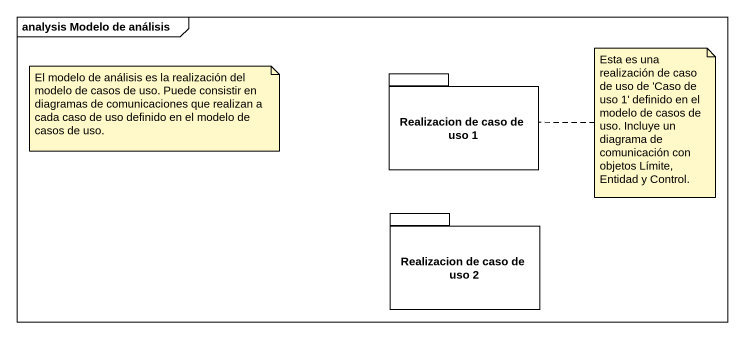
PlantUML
@startuml
mainframe analysis Modelo de análisis
package "Realizacion de caso de uso 1" as Realizacion_de_caso_de_uso_1 {
}
package "Realizacion de caso de uso 2" as Realizacion_de_caso_de_uso_2 {
}
note as N1
  El modelo de análisis es la realización del modelo de casos de uso. Puede consistir en diagramas de comunicaciones que realizan a cada caso de uso definido en el modelo de casos de uso.
end note
note right of Realizacion_de_caso_de_uso_1 : Esta es una realización de caso de uso de 'Caso de uso 1' definido en el modelo de casos de uso. Incluye un diagrama de comunicación con objetos Límite, Entidad y Control.
@enduml
